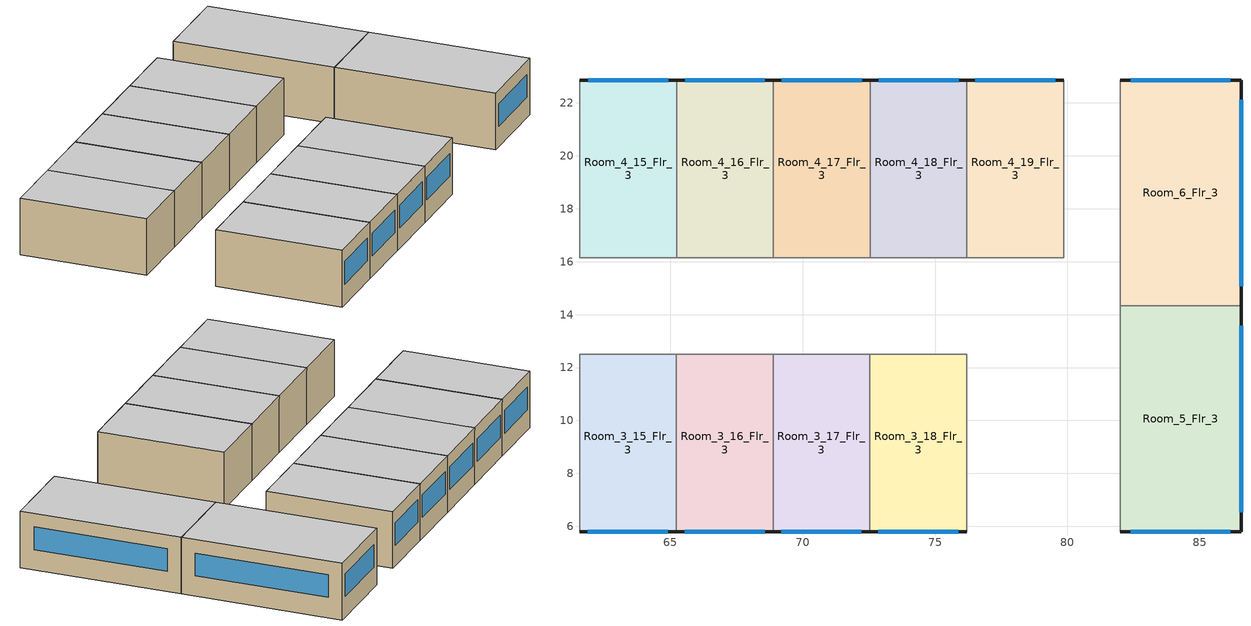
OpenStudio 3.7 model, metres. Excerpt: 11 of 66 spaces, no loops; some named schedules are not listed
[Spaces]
Room_6_Flr_3
 floor adiabatic (BTAP-Int-Wall): 86.56,22.86 86.56,14.33 81.99,14.33 81.99,22.86 z7.01
 wall outside: 86.56,14.33 86.56,22.86 81.99,22.86 z7.01:10.06
 wall to Corridor_Flr_3: 81.99,22.86 81.99,14.33 z7.01:10.06
 wall to Room_5_Flr_3: 81.99,14.33 86.56,14.33 z7.01:10.06
 window: 86.16,22.86 82.39,22.86 / 86.56,15.07 86.56,22.11 z8.11:9.33
 ceiling adiabatic (BTAP-Int-Wall): 86.56,14.33 86.56,22.86 81.99,22.86 81.99,14.33 z10.06
Room_5_Flr_3
 floor adiabatic (BTAP-Int-Wall): 86.56,14.33 86.56,5.79 81.99,5.79 81.99,14.33 z7.01
 wall outside: 81.99,5.79 86.56,5.79 86.56,14.33 z7.01:10.06
 wall to Corridor_Flr_3: 81.99,14.33 81.99,5.79 z7.01:10.06
 window: 86.56,6.54 86.56,13.58 / 82.39,5.79 86.16,5.79 z8.11:9.33
 ceiling adiabatic (BTAP-Int-Wall): 86.56,5.79 86.56,14.33 81.99,14.33 81.99,5.79 z10.06
Room_3_15_Flr_3
 floor adiabatic (BTAP-Int-Wall): 65.22,12.5 65.22,5.79 61.56,5.79 61.56,12.5 z7.01
 wall outside: 61.56,5.79 65.22,5.79 z7.01:10.06
 wall to Room_3_14_Flr_3: 61.56,12.5 61.56,5.79 z7.01:10.06
 wall to Corridor_Flr_3: 65.22,12.5 61.56,12.5 z7.01:10.06
 wall to Room_3_16_Flr_3: 65.22,5.79 65.22,12.5 z7.01:10.06
 window: 61.88,5.79 64.9,5.79 z8.11:9.33
 ceiling adiabatic (BTAP-Int-Wall): 65.22,5.79 65.22,12.5 61.56,12.5 61.56,5.79 z10.06
Room_3_16_Flr_3
 floor adiabatic (BTAP-Int-Wall): 68.88,12.5 68.88,5.79 65.22,5.79 65.22,12.5 z7.01
 wall outside: 65.22,5.79 68.88,5.79 z7.01:10.06
 wall to Room_3_17_Flr_3: 68.88,5.79 68.88,12.5 z7.01:10.06
 wall to Corridor_Flr_3: 68.88,12.5 65.22,12.5 z7.01:10.06
 window: 65.54,5.79 68.56,5.79 z8.11:9.33
 ceiling adiabatic (BTAP-Int-Wall): 68.88,5.79 68.88,12.5 65.22,12.5 65.22,5.79 z10.06
Room_3_17_Flr_3
 floor adiabatic (BTAP-Int-Wall): 72.53,12.5 72.53,5.79 68.88,5.79 68.88,12.5 z7.01
 wall outside: 68.88,5.79 72.53,5.79 z7.01:10.06
 wall to Corridor_Flr_3: 72.53,12.5 68.88,12.5 z7.01:10.06
 wall to Room_3_18_Flr_3: 72.53,5.79 72.53,12.5 z7.01:10.06
 window: 69.19,5.79 72.21,5.79 z8.11:9.33
 ceiling adiabatic (BTAP-Int-Wall): 72.53,5.79 72.53,12.5 68.88,12.5 68.88,5.79 z10.06
Room_3_18_Flr_3
 floor adiabatic (BTAP-Int-Wall): 76.2,12.5 76.2,5.79 72.53,5.79 72.53,12.5 z7.01
 wall outside: 72.53,5.79 76.2,5.79 z7.01:10.06
 wall to Corridor_Flr_3: 76.2,5.79 76.2,12.5 72.53,12.5 z7.01:10.06
 window: 72.85,5.79 75.87,5.79 z8.11:9.33
 ceiling adiabatic (BTAP-Int-Wall): 76.2,5.79 76.2,12.5 72.53,12.5 72.53,5.79 z10.06
Room_4_15_Flr_3
 floor adiabatic (BTAP-Int-Wall): 65.23,22.86 65.23,16.15 61.58,16.15 61.58,22.86 z7.01
 wall outside: 65.23,22.86 61.58,22.86 z7.01:10.06
 wall to Room_4_14_Flr_3: 61.58,22.86 61.58,16.15 z7.01:10.06
 wall to Corridor_Flr_3: 61.58,16.15 65.23,16.15 z7.01:10.06
 wall to Room_4_16_Flr_3: 65.23,16.15 65.23,22.86 z7.01:10.06
 window: 64.91,22.86 61.9,22.86 z8.11:9.33
 ceiling adiabatic (BTAP-Int-Wall): 65.23,16.15 65.23,22.86 61.58,22.86 61.58,16.15 z10.06
Room_4_16_Flr_3
 floor adiabatic (BTAP-Int-Wall): 68.89,22.86 68.89,16.15 65.23,16.15 65.23,22.86 z7.01
 wall outside: 68.89,22.86 65.23,22.86 z7.01:10.06
 wall to Room_4_17_Flr_3: 68.89,16.15 68.89,22.86 z7.01:10.06
 wall to Corridor_Flr_3: 65.23,16.15 68.89,16.15 z7.01:10.06
 window: 68.57,22.86 65.55,22.86 z8.11:9.33
 ceiling adiabatic (BTAP-Int-Wall): 68.89,16.15 68.89,22.86 65.23,22.86 65.23,16.15 z10.06
Room_4_17_Flr_3
 floor adiabatic (BTAP-Int-Wall): 72.55,22.86 72.55,16.15 68.89,16.15 68.89,22.86 z7.01
 wall outside: 72.55,22.86 68.89,22.86 z7.01:10.06
 wall to Corridor_Flr_3: 68.89,16.15 72.55,16.15 z7.01:10.06
 wall to Room_4_18_Flr_3: 72.55,16.15 72.55,22.86 z7.01:10.06
 window: 72.23,22.86 69.21,22.86 z8.11:9.33
 ceiling adiabatic (BTAP-Int-Wall): 72.55,16.15 72.55,22.86 68.89,22.86 68.89,16.15 z10.06
Room_4_18_Flr_3
 floor adiabatic (BTAP-Int-Wall): 76.2,22.86 76.2,16.15 72.55,16.15 72.55,22.86 z7.01
 wall outside: 76.2,22.86 72.55,22.86 z7.01:10.06
 wall to Corridor_Flr_3: 72.55,16.15 76.2,16.15 z7.01:10.06
 wall to Room_4_19_Flr_3: 76.2,16.15 76.2,22.86 z7.01:10.06
 window: 75.89,22.86 72.87,22.86 z8.11:9.33
 ceiling adiabatic (BTAP-Int-Wall): 76.2,16.15 76.2,22.86 72.55,22.86 72.55,16.15 z10.06
Room_4_19_Flr_3
 floor adiabatic (BTAP-Int-Wall): 79.86,22.86 79.86,16.15 76.2,16.15 76.2,22.86 z7.01
 wall outside: 79.86,22.86 76.2,22.86 z7.01:10.06
 wall to Corridor_Flr_3: 76.2,16.15 79.86,16.15 79.86,22.86 z7.01:10.06
 window: 79.54,22.86 76.52,22.86 z8.11:9.33
 ceiling adiabatic (BTAP-Int-Wall): 79.86,16.15 79.86,22.86 76.2,22.86 76.2,16.15 z10.06
[Site]
Calgary Intl AP_AB_CAN: Latitude {deg}=51.11; Longitude {deg}=-114.02; Time Zone {hr}=-7; Elevation {m}=1084.1; Terrain=City
[Building]
LargeHotel: North Axis {deg}=0; Default Construction Set=BTAP-Mass at hdd = 5000.0; Standards Number of Stories=7; Standards Number of Above Ground Stories=6; Standards Template=BTAP1980TO2010; Standards Building Type=LargeHotel
[Site:WaterMainsTemperature]
Calculation Method=Correlation; Annual Average Outdoor Air Temperature {C}=4.69167; Maximum Difference In Monthly Average Outdoor Air Temperatures {deltaC}=24.6
[Site:GroundTemperature:BuildingSurface]
19.527, 19.502, 19.536, 19.598, 20.002, 21.64, 22.225, 22.375, 21.449, 20.121, 19.802, 19.633
[SizingPeriod:DesignDay] Barometric Pressure {Pa}=88961; Rain Indicator=No; Snow Indicator=No; Day of Month=21; Daylight Saving Time Indicator=No; Humidity Condition Type=Wetbulb; Dry-Bulb Temperature Range Modifier Type=DefaultMultipliers
Name | Maximum Dry-Bulb Temperature {C} | Daily Dry-Bulb Temperature Range {deltaC} | Wind Speed {m/s} | Wind Direction {deg} | Month | Day Type | Wetbulb or DewPoint at Maximum Dry-Bulb {C} | Solar Model Indicator | ASHRAE Clear Sky Optical Depth for Beam Irradiance | ASHRAE Clear Sky Optical Depth for Diffuse Irradiance | Sky Clearness
Calgary Intl AP Ann Clg .4% Condns DB=>MWB | 28.8 | 12.3 | 4.5 | 160 | 7 | SummerDesignDay | 16 | ASHRAETau | 0.34 | 2.419
Calgary Intl AP Ann Clg .4% Condns WB=>MDB | 25.5 | 12.3 | 4.5 | 160 | 7 | SummerDesignDay | 17.8 | ASHRAETau | 0.34 | 2.419
Calgary Intl AP Ann Htg 99.6% Condns DB | -27.7 | 0 | 2.7 | 200 | 1 | WinterDesignDay | -27.7 | ASHRAEClearSky |  |  | 0
[ClimateZones]
Climate Zone Institution Name 1=ASHRAE; Climate Zone Document Name 1=ANSI/ASHRAE Standard 169; Climate Zone Document Year 1=2006; Climate Zone Value 1=7
[Site:GroundTemperature:Shallow]
-1.6, -5.4, -6.4, -5.5, -0.4, 5.3, 10.8, 14.7, 15.8, 14, 9.5, 4
[Site:GroundTemperature:Deep]
4, 1.3, -0.4, -0.9, 0.1, 2.3, 5.2, 8, 9.9, 10.3, 9.2, 7
[Site:GroundTemperature:FCfactorMethod]
January Ground Temperature {C}=5.5; February Ground Temperature {C}=-2; March Ground Temperature {C}=-7.6; April Ground Temperature {C}=-6.3; May Ground Temperature {C}=-6.6; June Ground Temperature {C}=-0.3; July Ground Temperature {C}=4.9; August Ground Temperature {C}=10.2; September Ground Temperature {C}=13.8; October Ground Temperature {C}=17; November Ground Temperature {C}=16.6; December Ground Temperature {C}=11.1
[Material:NoMass] Roughness=Smooth; Thermal Absorptance=0.9; Solar Absorptance=0.7
Name | Thermal Resistance {m2-K/W} | Visible Absorptance
Typical Carpet Pad; Typical Carpet Pad 1 | 0.21648 | 0.8
Typical Insulation 1 | 0.00118045 | 0.7
Typical Insulation 2 | 2.61923 | 0.7
Typical Insulation 3 | 4.40527 | 0.7
Typical Carpet Pad 2; Typical Carpet Pad 4 | 1.40895 | 0.8
Typical Carpet Pad 3 | 2.28697 | 0.8
Typical Insulation 4 | 0.338965 | 0.7
Typical Insulation 5 | 0.338983 | 0.7
[Material]
Name | Roughness | Thickness {m} | Conductivity {W/m-K} | Density {kg/m3} | Specific Heat {J/kg-K} | Thermal Absorptance | Solar Absorptance | Visible Absorptance
G05 25mm wood | MediumSmooth | 0.0254 | 0.15 | 608 | 1630 | 0.9 | 0.5 | 0.5
100mm Normalweight concrete floor 1 | MediumSmooth | 0.1016 | 2.31 | 2322 | 832
G01 13mm gypsum board 1 | Smooth | 0.0127 | 0.16 | 800 | 1090 | 0.9 | 0.7 | 0.5
4 in. Normalweight Concrete Floor 1 | MediumRough | 0.1016 | 2.31 | 2322 | 832 | 0.9 | 0.7 | 0.7
1IN Stucco 1 | Smooth | 0.0253 | 0.6918 | 1858 | 837 | 0.9 | 0.7 | 0.92
8IN CONCRETE HW RefBldg 1 | Rough | 0.2032 | 1.311 | 2240 | 836.8 | 0.9 | 0.7 | 0.7
1/2IN Gypsum 1 | Smooth | 0.0127 | 0.16 | 784.9 | 830 | 0.9 | 0.4 | 0.4
Metal Roof Surface 1; F08 Metal surface 1 | Smooth | 0.0008 | 45.28 | 7824 | 500 | 0.9 | 0.7 | 0.7
6 in. Normalweight Concrete Floor 1; 6 in. Normalweight Concrete Floor 2; 6 in. Normalweight Concrete Floor 3 | MediumRough | 0.1524 | 2.31 | 2322 | 832 | 0.9 | 0.7 | 0.7
[Construction]
BTAP-Int-Partition; BTAP-Int-Door: G05 25mm wood
BTAP-Int-Floor: 100mm Normalweight concrete floor 1, Typical Carpet Pad
BTAP-Int-Wall: G01 13mm gypsum board 1, G01 13mm gypsum board 1
BTAP-Int-Ceiling: Typical Carpet Pad, 100mm Normalweight concrete floor 1
BTAP-Int-Window: SimpleGlazing
BTAP-Ext-Floor-Mass:U-3.822: Typical Insulation 1, 4 in. Normalweight Concrete Floor 1, Typical Carpet Pad 1
BTAP-Ext-Wall-Mass:U-0.346: 1IN Stucco 1, 8IN CONCRETE HW RefBldg 1, Typical Insulation 2, 1/2IN Gypsum 1
BTAP-Ext-Roof-Metal:U-0.227: Metal Roof Surface 1, Typical Insulation 3
BTAP-Grnd-Floor-Mass:U-0.678: 6 in. Normalweight Concrete Floor 1, Typical Carpet Pad 2
BTAP-Grnd-Wall-Mass:U-0.425: 6 in. Normalweight Concrete Floor 2, Typical Carpet Pad 3
BTAP-Grnd-Roof-Mass:U-0.678: 6 in. Normalweight Concrete Floor 3, Typical Carpet Pad 4
BTAP-Ext-FixedWindow:U=0.295 SHGC=0.490; BTAP-Ext-GlassDoors:U=0.295 SHGC=0.490; BTAP-Ext-Skylights:U=0.295 SHGC=0.490; BTAP-Ext-DaylightDomes:U=0.295 SHGC=0.490; BTAP-Ext-DaylightDiffuser:U=0.295 SHGC=0.490: SimpleGlazing:U=0.295 SHGC=0.490
BTAP-Ext-Door:U-2.95: F08 Metal surface 1, Typical Insulation 4
BTAP-Ext-OverHeadDoor:U-2.95: Typical Insulation 5
[DefaultConstructionSet]
BTAP-Mass at hdd = 5000.0: Default Exterior Surface Constructions=BTAP-Mass at hdd = 5000.0; Default Interior Surface Constructions=Default Surface Constructions 2; Default Ground Contact Surface Constructions=BTAP-Mass at hdd = 5000.0 1; Default Exterior SubSurface Constructions=BTAP-Mass at hdd = 5000.0; Default Interior SubSurface Constructions=Default Sub Surface Constructions 2; Interior Partition Construction=BTAP-Int-Partition
[DefaultSurfaceConstructions]
Name | Floor Construction | Wall Construction | Roof Ceiling Construction
Default Surface Constructions 2 | BTAP-Int-Floor | BTAP-Int-Wall | BTAP-Int-Ceiling
BTAP-Mass at hdd = 5000.0 | BTAP-Ext-Floor-Mass:U-3.822 | BTAP-Ext-Wall-Mass:U-0.346 | BTAP-Ext-Roof-Metal:U-0.227
BTAP-Mass at hdd = 5000.0 1 | BTAP-Grnd-Floor-Mass:U-0.678 | BTAP-Grnd-Wall-Mass:U-0.425 | BTAP-Grnd-Roof-Mass:U-0.678
[DefaultSubSurfaceConstructions]
Name | Fixed Window Construction | Operable Window Construction | Door Construction | Glass Door Construction | Overhead Door Construction | Skylight Construction | Tubular Daylight Dome Construction | Tubular Daylight Diffuser Construction
Default Sub Surface Constructions 2 | BTAP-Int-Window | BTAP-Int-Window | BTAP-Int-Door
BTAP-Mass at hdd = 5000.0 | BTAP-Ext-FixedWindow:U=0.295 SHGC=0.490 | BTAP-Ext-FixedWindow:U=0.295 SHGC=0.490 | BTAP-Ext-Door:U-2.95 | BTAP-Ext-GlassDoors:U=0.295 SHGC=0.490 | BTAP-Ext-OverHeadDoor:U-2.95 | BTAP-Ext-Skylights:U=0.295 SHGC=0.490 | BTAP-Ext-DaylightDomes:U=0.295 SHGC=0.490 | BTAP-Ext-DaylightDiffuser:U=0.295 SHGC=0.490
[WindowMaterial:SimpleGlazingSystem] Solar Heat Gain Coefficient=0.49; Visible Transmittance=0.21
Name | U-Factor {W/m2-K}
SimpleGlazing | 2.2
SimpleGlazing:U=0.295 SHGC=0.490 | 2.95
[Space] Space Type=Space Function Hotel/Motel - rooms; Building Story=Building Story 3; Volume {m3}=Autocalculate
Name | Thermal Zone | Part of Total Floor Area
Room_6_Flr_3 | DU_BT=Space Function_ST=Hotel/Motel - rooms_FL=Building Story 3_SCHF 17 | Yes
Room_5_Flr_3 | DU_BT=Space Function_ST=Hotel/Motel - rooms_FL=Building Story 3_SCHF 11 | Yes
Room_3_15_Flr_3 | DU_BT=Space Function_ST=Hotel/Motel - rooms_FL=Building Story 3_SCHF 20
Room_3_16_Flr_3 | DU_BT=Space Function_ST=Hotel/Motel - rooms_FL=Building Story 3_SCHF 23
Room_3_17_Flr_3 | DU_BT=Space Function_ST=Hotel/Motel - rooms_FL=Building Story 3_SCHF 16
Room_3_18_Flr_3 | DU_BT=Space Function_ST=Hotel/Motel - rooms_FL=Building Story 3_SCHF 6
Room_4_15_Flr_3 | DU_BT=Space Function_ST=Hotel/Motel - rooms_FL=Building Story 3_SCHF 39
Room_4_16_Flr_3 | DU_BT=Space Function_ST=Hotel/Motel - rooms_FL=Building Story 3_SCHF 24
Room_4_17_Flr_3 | DU_BT=Space Function_ST=Hotel/Motel - rooms_FL=Building Story 3_SCHF 40
Room_4_18_Flr_3 | DU_BT=Space Function_ST=Hotel/Motel - rooms_FL=Building Story 3_SCHF 30
Room_4_19_Flr_3 | DU_BT=Space Function_ST=Hotel/Motel - rooms_FL=Building Story 3_SCHF 41
[BuildingStory]
Building Story 3: Nominal Z Coordinate {m}=7.008
[SpaceType]
Space Function Hotel/Motel - rooms: Default Schedule Set=Space Function Hotel/Motel - rooms Schedule Set; Design Specification Outdoor Air Object=Space Function Hotel/Motel - rooms Ventilation; Standards Building Type=Space Function; Standards Space Type=Hotel/Motel - rooms
[People:Definition]
Space Function Hotel/Motel - rooms People Definition: Number of People Calculation Method=People/Area; People per Space Floor Area {person/m2}=0.0400417; Fraction Radiant=0.3
[People]
Space Function Hotel/Motel - rooms People: People Definition=Space Function Hotel/Motel - rooms People Definition; Space or SpaceType=Space Function Hotel/Motel - rooms; Work Efficiency Schedule=Work Efficiency Schedule; Clothing Insulation Schedule=Clothing Schedule; Air Velocity Schedule=Air Velocity Schedule; Multiplier=1
[Lights:Definition]
Space Function Hotel/Motel - rooms Lights Definition: Design Level Calculation Method=Watts/Area; Watts per Space Floor Area {W/m2}=11.8999; Fraction Radiant=0.5; Fraction Visible=0.2
[Lights]
Space Function Hotel/Motel - rooms Lights: Lights Definition=Space Function Hotel/Motel - rooms Lights Definition; Space or SpaceType=Space Function Hotel/Motel - rooms; Fraction Replaceable=1
[DesignSpecification:OutdoorAir]
Space Function Hotel/Motel - rooms Ventilation: Outdoor Air Method=Sum; Outdoor Air Flow per Floor Area {m3/s-m2}=0.00046228
[DefaultScheduleSet]
Space Function Hotel/Motel - rooms Schedule Set: Number of People Schedule=NECB-F-Occupancy; People Activity Level Schedule=NECB-Activity; Lighting Schedule=NECB-F-Lighting; Electric Equipment Schedule=NECB-F-Electric-Equipment; Infiltration Schedule=Always On
[ThermostatSetpoint:DualSetpoint] Heating Setpoint Temperature Schedule=NECB-F-Thermostat Setpoint-Heating; Cooling Setpoint Temperature Schedule=NECB-F-Thermostat Setpoint-Cooling
Space Function Hotel/Motel - rooms Thermostat 119; Space Function Hotel/Motel - rooms Thermostat 124; Space Function Hotel/Motel - rooms Thermostat 131; Space Function Hotel/Motel - rooms Thermostat 132; Space Function Hotel/Motel - rooms Thermostat 135; Space Function Hotel/Motel - rooms Thermostat 138; Space Function Hotel/Motel - rooms Thermostat 139; Space Function Hotel/Motel - rooms Thermostat 145; Space Function Hotel/Motel - rooms Thermostat 156; Space Function Hotel/Motel - rooms Thermostat 157; Space Function Hotel/Motel - rooms Thermostat 158
[ElectricEquipment:Definition]
Space Function Hotel/Motel - rooms Elec Equip Definition: Design Level Calculation Method=Watts/Area; Watts per Space Floor Area {W/m2}=2.49998; Fraction Radiant=0.5
[ElectricEquipment]
Space Function Hotel/Motel - rooms Elec Equip: Electric Equipment Definition=Space Function Hotel/Motel - rooms Elec Equip Definition; Space or SpaceType=Space Function Hotel/Motel - rooms
[SpaceInfiltration:DesignFlowRate] Schedule=Always On Discrete; Design Flow Rate Calculation Method=Flow/ExteriorArea; Flow per Exterior Surface Area {m3/s-m2}=0.001116; Constant Term Coefficient=0; Temperature Term Coefficient=0; Velocity Term Coefficient=0.224; Velocity Squared Term Coefficient=0
Name | Space or SpaceType
Room_3_15_Flr_3 Infiltration | Room_3_15_Flr_3
Room_3_16_Flr_3 Infiltration | Room_3_16_Flr_3
Room_3_17_Flr_3 Infiltration | Room_3_17_Flr_3
Room_3_18_Flr_3 Infiltration | Room_3_18_Flr_3
Room_4_15_Flr_3 Infiltration | Room_4_15_Flr_3
Room_4_16_Flr_3 Infiltration | Room_4_16_Flr_3
Room_4_17_Flr_3 Infiltration | Room_4_17_Flr_3
Room_4_18_Flr_3 Infiltration | Room_4_18_Flr_3
Room_4_19_Flr_3 Infiltration | Room_4_19_Flr_3
Room_5_Flr_3 Infiltration | Room_5_Flr_3
Room_6_Flr_3 Infiltration | Room_6_Flr_3
[ThermalZone] Multiplier=4; Use Ideal Air Loads=No
Name | Thermostat
DU_BT=Space Function_ST=Hotel/Motel - rooms_FL=Building Story 3_SCHF 6 | Space Function Hotel/Motel - rooms Thermostat 119
DU_BT=Space Function_ST=Hotel/Motel - rooms_FL=Building Story 3_SCHF 11 | Space Function Hotel/Motel - rooms Thermostat 124
DU_BT=Space Function_ST=Hotel/Motel - rooms_FL=Building Story 3_SCHF 16 | Space Function Hotel/Motel - rooms Thermostat 131
DU_BT=Space Function_ST=Hotel/Motel - rooms_FL=Building Story 3_SCHF 17 | Space Function Hotel/Motel - rooms Thermostat 132
DU_BT=Space Function_ST=Hotel/Motel - rooms_FL=Building Story 3_SCHF 20 | Space Function Hotel/Motel - rooms Thermostat 135
DU_BT=Space Function_ST=Hotel/Motel - rooms_FL=Building Story 3_SCHF 23 | Space Function Hotel/Motel - rooms Thermostat 138
DU_BT=Space Function_ST=Hotel/Motel - rooms_FL=Building Story 3_SCHF 24 | Space Function Hotel/Motel - rooms Thermostat 139
DU_BT=Space Function_ST=Hotel/Motel - rooms_FL=Building Story 3_SCHF 30 | Space Function Hotel/Motel - rooms Thermostat 145
DU_BT=Space Function_ST=Hotel/Motel - rooms_FL=Building Story 3_SCHF 39 | Space Function Hotel/Motel - rooms Thermostat 156
DU_BT=Space Function_ST=Hotel/Motel - rooms_FL=Building Story 3_SCHF 40 | Space Function Hotel/Motel - rooms Thermostat 157
DU_BT=Space Function_ST=Hotel/Motel - rooms_FL=Building Story 3_SCHF 41 | Space Function Hotel/Motel - rooms Thermostat 158
[Foundation:Kiva]
Bldg Kiva Foundation: Wall Height Above Grade {m}=0; Wall Depth Below Slab {m}=0
[Foundation:Kiva:Settings]

[Schedule:Ruleset]
Clothing Schedule: Default Day Schedule=Clothing Schedule Default Winter Clothes
Air Velocity Schedule: Default Day Schedule=Air Velocity Schedule Default
Work Efficiency Schedule: Default Day Schedule=Work Efficiency Schedule Default
NECB-Activity: Default Day Schedule=NECB-Activity Default; Summer Design Day Schedule=NECB-Activity Summer Design Day; Winter Design Day Schedule=NECB-Activity Winter Design Day
Always On: Default Day Schedule=Always On Default
NECB-F-Occupancy: Default Day Schedule=NECB-F-Occupancy Default
NECB-F-Lighting: Default Day Schedule=NECB-F-Lighting Default
NECB-F-Electric-Equipment: Default Day Schedule=NECB-F-Electric-Equipment Default
NECB-F-Thermostat Setpoint-Heating: Default Day Schedule=NECB-F-Thermostat Setpoint-Heating Default
NECB-F-Thermostat Setpoint-Cooling: Default Day Schedule=NECB-F-Thermostat Setpoint-Cooling Default
[Schedule:Day]
Clothing Schedule Default Winter Clothes; Always On Default: 24, 0, 1
Air Velocity Schedule Default: 24, 0, 0.2
Work Efficiency Schedule Default: 24, 0, 0
NECB-Activity Default; NECB-Activity Winter Design Day; NECB-Activity Summer Design Day: 24, 0, 130
NECB-F-Occupancy Default: 7, 0, 0.9, 8, 0, 0.7, 10, 0, 0.4, 16, 0, 0.2, 17, 0, 0.3, 20, 0, 0.5, 22, 0, 0.7, 23, 0, 0.8, 24, 0, 0.9
NECB-F-Lighting Default; NECB-F-Electric-Equipment Default: 1, 0, 0.3, 3, 0, 0.2, 6, 0, 0.1, 7, 0, 0.2, 8, 0, 0.4, 9, 0, 0.5, 11, 0, 0.4, 12, 0, 0.3, 19, 0, 0.2, 20, 0, 0.6, 21, 0, 0.8, 22, 0, 0.9, 23, 0, 0.8, 24, 0, 0.6
NECB-F-Thermostat Setpoint-Heating Default: 1, 0, 22, 7, 0, 18, 8, 0, 20, 24, 0, 22
NECB-F-Thermostat Setpoint-Cooling Default: 24, 0, 24
[Schedule:Rule] Date Specification Type=DateRange; Start Day=1
Name | Schedule Ruleset | Rule Order | Day Schedule | Start Month | End Month | End Day | Apply Monday | Apply Tuesday | Apply Wednesday | Apply Thursday | Apply Friday | Apply Saturday | Apply Sunday
Schedule Rule 1 | Clothing Schedule | 0 | Clothing Schedule Summer Clothes | 5 | 9 | 30
Schedule Rule 62 | NECB-F-Occupancy | 2 | NECB-F-Occupancy Default|Wkdy Day | 1 | 12 | 31 | Yes | Yes | Yes | Yes | Yes
Schedule Rule 63 | NECB-F-Occupancy | 1 | NECB-F-Occupancy Sat Day | 1 | 12 | 31 |  |  |  |  |  | Yes
Schedule Rule 64 | NECB-F-Occupancy | 0 | NECB-F-Occupancy Sun|Hol Day | 1 | 12 | 31 |  |  |  |  |  |  | Yes
Schedule Rule 65 | NECB-F-Lighting | 2 | NECB-F-Lighting Default|Wkdy Day | 1 | 12 | 31 | Yes | Yes | Yes | Yes | Yes
Schedule Rule 66 | NECB-F-Lighting | 1 | NECB-F-Lighting Sat Day | 1 | 12 | 31 |  |  |  |  |  | Yes
Schedule Rule 67 | NECB-F-Lighting | 0 | NECB-F-Lighting Sun|Hol Day | 1 | 12 | 31 |  |  |  |  |  |  | Yes
Schedule Rule 68 | NECB-F-Electric-Equipment | 2 | NECB-F-Electric-Equipment Default|Wkdy Day | 1 | 12 | 31 | Yes | Yes | Yes | Yes | Yes
Schedule Rule 69 | NECB-F-Electric-Equipment | 1 | NECB-F-Electric-Equipment Sat Day | 1 | 12 | 31 |  |  |  |  |  | Yes
Schedule Rule 70 | NECB-F-Electric-Equipment | 0 | NECB-F-Electric-Equipment Sun|Hol Day | 1 | 12 | 31 |  |  |  |  |  |  | Yes
Schedule Rule 71 | NECB-F-Thermostat Setpoint-Heating | 2 | NECB-F-Thermostat Setpoint-Heating Default|Wkdy Day | 1 | 12 | 31 | Yes | Yes | Yes | Yes | Yes
Schedule Rule 72 | NECB-F-Thermostat Setpoint-Heating | 1 | NECB-F-Thermostat Setpoint-Heating Sat Day | 1 | 12 | 31 |  |  |  |  |  | Yes
Schedule Rule 73 | NECB-F-Thermostat Setpoint-Heating | 0 | NECB-F-Thermostat Setpoint-Heating Sun|Hol Day | 1 | 12 | 31 |  |  |  |  |  |  | Yes
Schedule Rule 74 | NECB-F-Thermostat Setpoint-Cooling | 2 | NECB-F-Thermostat Setpoint-Cooling Default|Wkdy Day | 1 | 12 | 31 | Yes | Yes | Yes | Yes | Yes
Schedule Rule 75 | NECB-F-Thermostat Setpoint-Cooling | 1 | NECB-F-Thermostat Setpoint-Cooling Sat Day | 1 | 12 | 31 |  |  |  |  |  | Yes
Schedule Rule 76 | NECB-F-Thermostat Setpoint-Cooling | 0 | NECB-F-Thermostat Setpoint-Cooling Sun|Hol Day | 1 | 12 | 31 |  |  |  |  |  |  | Yes
[Schedule:Constant]
Always On Discrete: Value=1
